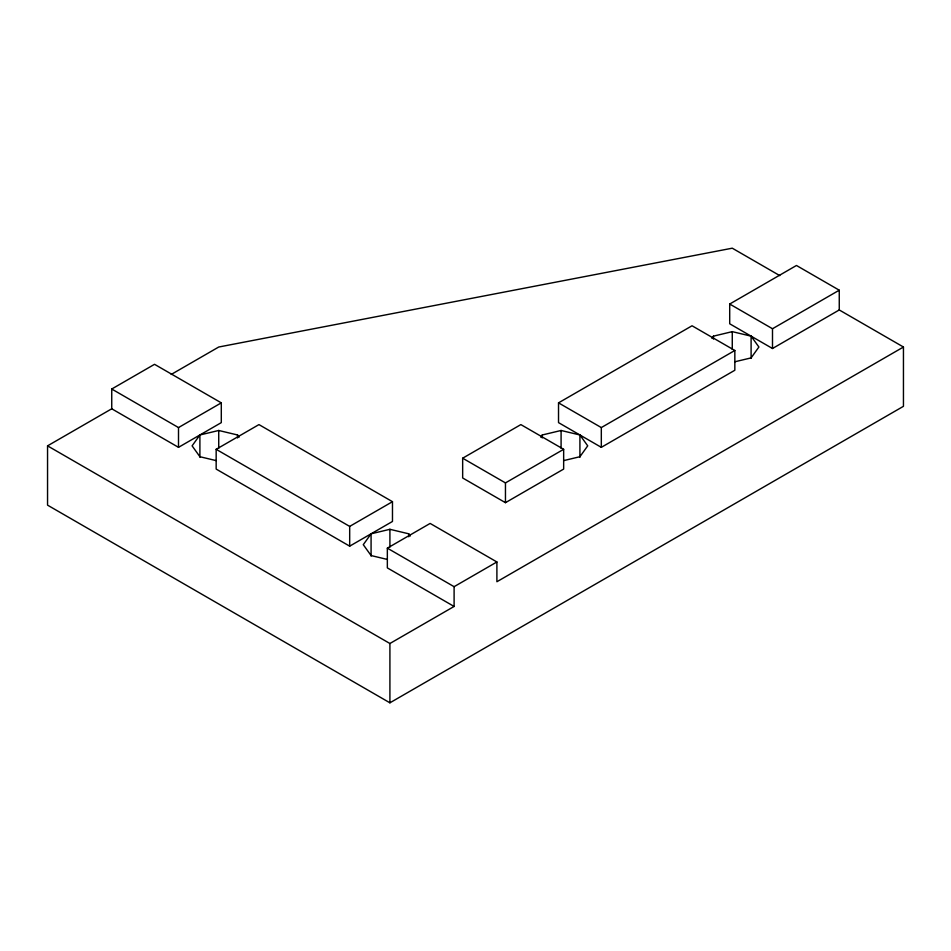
<?xml version="1.0" encoding="UTF-8"?>
<svg xmlns="http://www.w3.org/2000/svg" width="951" height="951" viewBox="0 0 951 951"><rect width="100%" height="100%" fill="white"/><g stroke="black" fill="none" stroke-linecap="round" stroke-linejoin="round"><path stroke-width="1.43" d="M239.117 437.151L237.56 434.976L218.73 430.482L199.9 434.976L192.102 445.853L199.9 456.718L216.043 460.581M410.297 535.984L408.74 533.808L389.91 529.303L371.08 533.808L363.282 544.685L371.08 555.55L387.223 559.414M540.703 437.151L542.26 434.976L561.09 430.482L579.92 434.976L587.718 445.853L579.92 456.718L563.777 460.581M711.883 338.318L713.44 336.155L732.27 331.649L751.1 336.155L758.898 347.02L751.1 357.897L734.957 361.749M111.742 408.787L111.742 389.018L154.537 364.316L221.298 402.855L221.298 422.624L178.503 447.339L111.742 408.787L47.55 445.853L47.55 505.147L389.91 702.813L903.45 406.315L903.45 347.02L839.257 309.955L772.497 348.506L729.702 323.792L729.702 304.035L796.462 265.484L839.257 290.198L839.257 309.955M171.228 374.444L218.73 347.02L732.27 248.187L779.772 275.612M111.742 389.018L178.503 427.57L221.298 402.855M216.162 449.312L258.957 424.598L392.478 501.688L392.478 521.457L349.683 546.159L216.162 469.081L216.162 449.312L349.683 526.402L392.478 501.688M462.661 458.204L520.863 424.598L563.658 449.312L563.658 469.081L505.456 502.675L462.661 477.973L462.661 458.204L505.456 482.906L563.658 449.312M558.522 402.855L692.043 325.777L734.838 350.479L734.838 370.248L601.317 447.339L558.522 422.624L558.522 402.855L601.317 427.57L734.838 350.479M387.342 548.145L454.102 586.684L454.102 606.453L387.342 567.902L387.342 548.145L430.137 523.43L496.897 561.97L496.897 581.739L903.45 347.02M729.702 304.035L772.497 328.737L839.257 290.198M454.102 586.684L496.897 561.97M47.55 445.853L389.91 643.506L454.102 606.453M772.497 328.737L772.497 348.506M751.1 336.155L751.1 358.384M732.27 331.649L732.27 349.433M713.44 336.155L713.44 339.115M601.317 427.57L601.317 447.339M579.92 434.976L579.92 457.217M561.09 430.482L561.09 448.266M542.26 434.976L542.26 437.947M505.456 482.906L505.456 502.675M408.74 533.808L408.74 536.78M389.91 529.303L389.91 547.098M389.91 643.506L389.91 702.813M371.08 533.808L371.08 556.05M349.683 526.402L349.683 546.159M237.56 434.976L237.56 437.947M218.73 430.482L218.73 448.266M199.9 434.976L199.9 457.217M178.503 427.57L178.503 447.339"/></g></svg>
